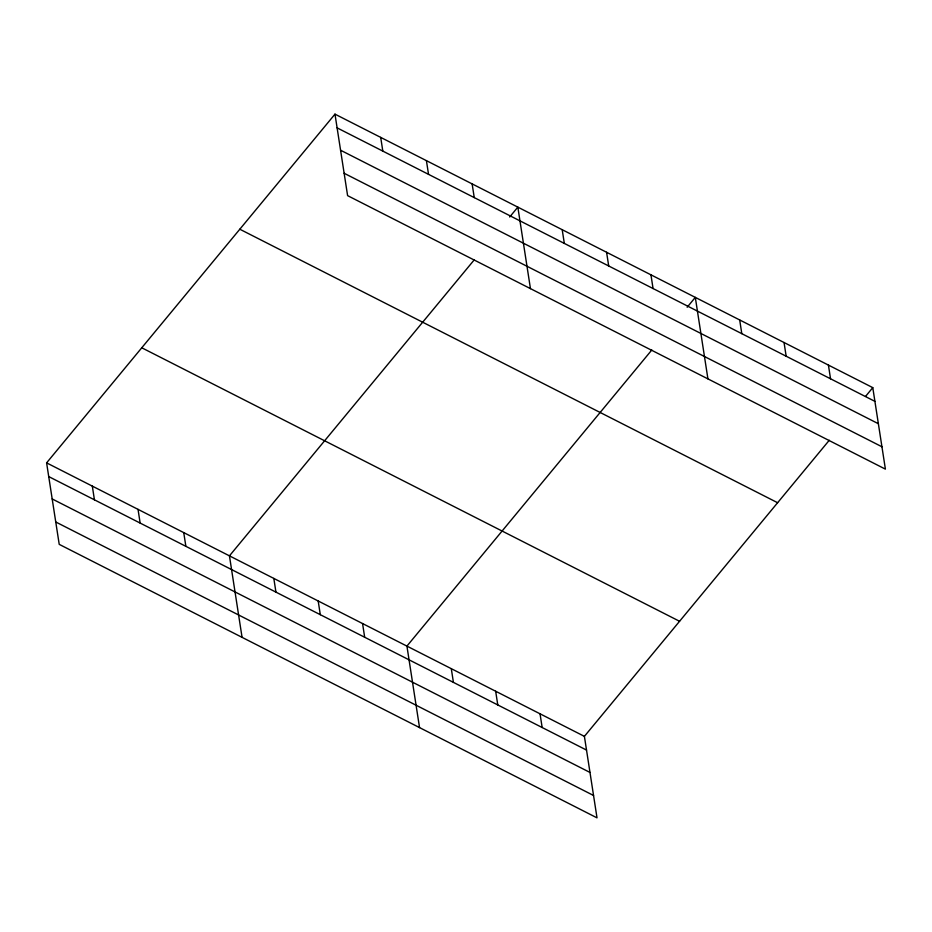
<?xml version="1.0" encoding="UTF-8"?>
<svg xmlns="http://www.w3.org/2000/svg" width="932" height="932" viewBox="0 0 932 932"><rect width="100%" height="100%" fill="white"/><g stroke="black" fill="none" stroke-linecap="round" stroke-linejoin="round"><path stroke-width="1.4" d="M829.282 440.253L584.399 736.362L597.016 817.853L59.217 544.358L46.6 462.866L334.984 114.147L872.783 387.642L885.4 469.134L347.601 195.638L334.984 114.147M474.33 259.748L229.447 555.856L242.064 637.337M509.676 217.005L517.842 207.137L530.448 288.629M651.806 350.001L406.923 646.109L419.54 727.601M687.152 307.257L695.307 297.39L707.924 378.881M865.537 396.415L872.783 387.642M337.104 127.859L874.903 401.354M340.576 150.227L878.375 423.722M344.141 173.27L881.94 446.766M239.815 229.225L777.614 502.721M141.769 347.787L679.568 621.283M46.6 462.866L584.399 736.362M48.72 476.578L586.519 750.074M52.18 498.946L589.979 772.442M55.757 521.99L593.556 795.485M828.42 365.088L830.54 378.788M784.045 342.522L786.165 356.222M739.682 319.956L741.802 333.668M650.944 274.835L653.064 288.536M606.581 252.269L608.701 265.97M562.206 229.703L564.326 243.415M472.128 183.895L474.248 197.596M540.036 713.796L542.156 727.508M426.413 160.642L428.534 174.354M495.661 691.241L497.781 704.942M380.699 137.4L382.819 151.112M451.298 668.675L453.418 682.387M362.56 623.543L364.68 637.255M318.185 600.989L320.305 614.689M273.822 578.423L275.942 592.123M183.744 532.615L185.864 546.315M138.029 509.361L140.149 523.073M92.315 486.12L94.435 499.82"/></g></svg>
